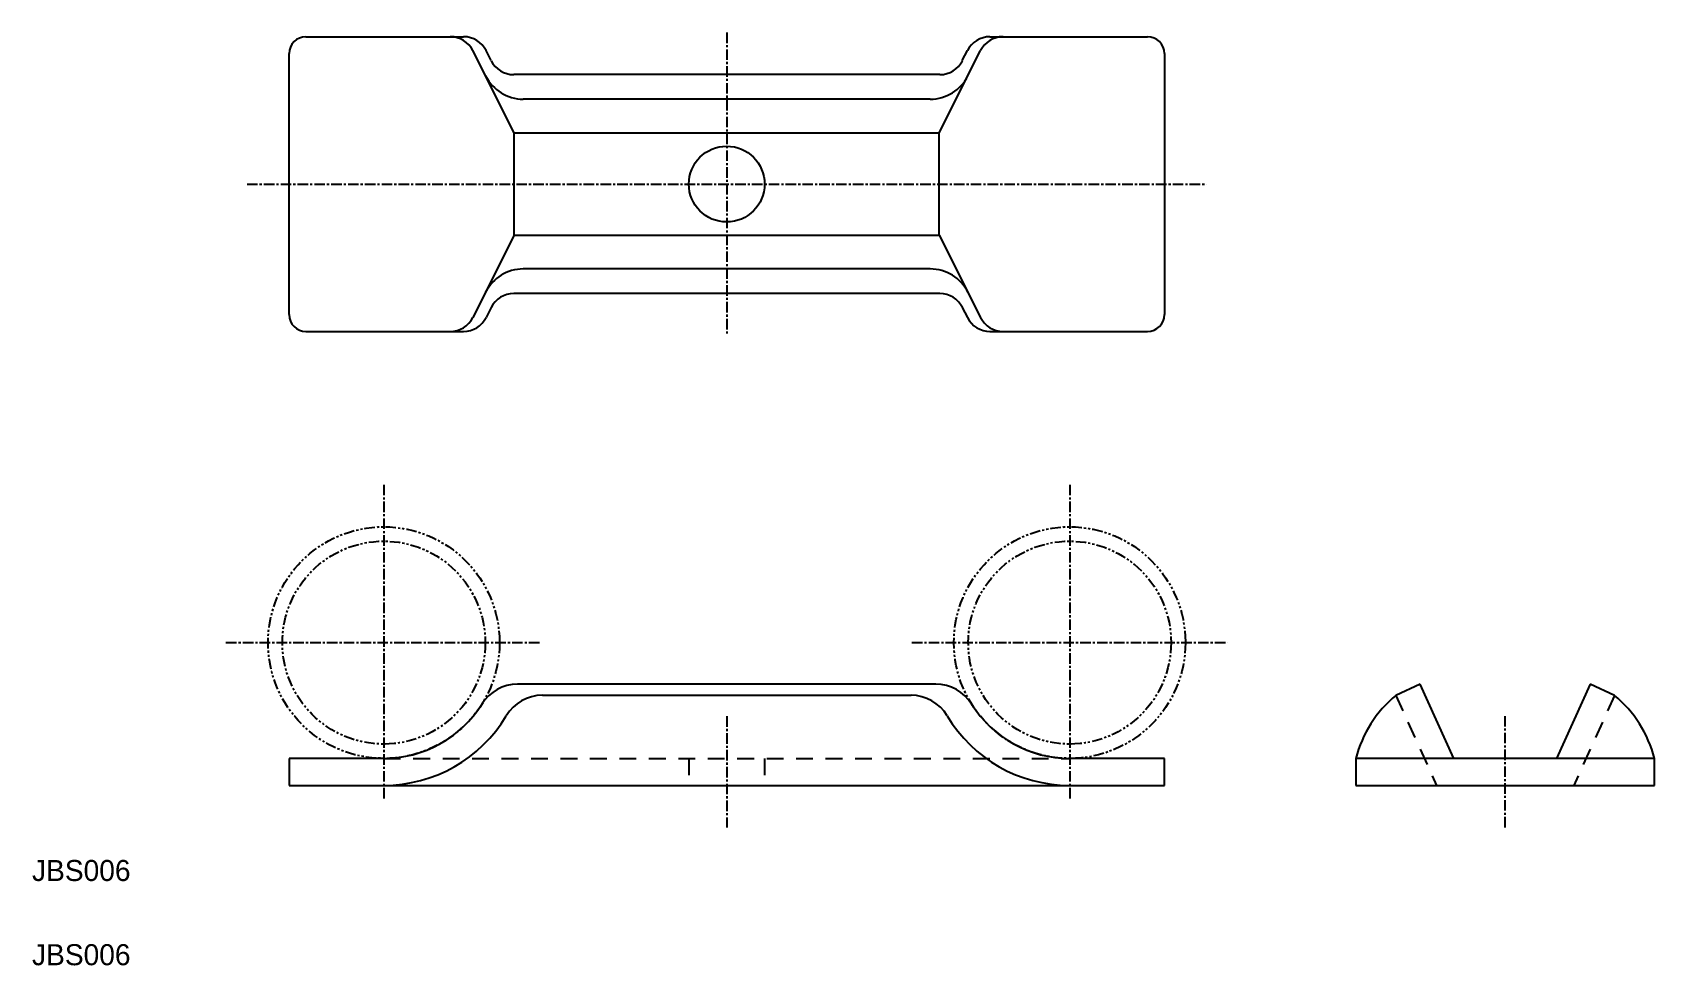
# Model space of a CAD drawing. Extents: x 0 to 193, y 0 to 111.
import ezdxf

# ---------------------------------------------------------------- set-up
doc = ezdxf.new("R2010")
doc.units = 0
for name, pattern in [('CENTER', [2, 1.25, -0.25, 0.25, -0.25]), ('DASHED', [3.5, 2, -1.5]), ('PHANTOM', [2.5, 1.25, -0.25, 0.25, -0.25, 0.25, -0.25])]:
    doc.linetypes.add(name, pattern=pattern)
doc.layers.get('0').update_dxf_attribs({"linetype": 'CONTINUOUS'})
doc.layers.add('CENTER', color=1, linetype='CENTER')

msp = doc.modelspace()

# ---------------------------------------------------------------- linework, layer by layer
at = {"color": 7, "linetype": 'CONTINUOUS'}
for p, q in [((32.55, 110.26), (51.27, 110.26)), ((113.83, 110.26), (132.55, 110.26)), ((30.55, 77.26), (30.55, 108.26)), ((57.3, 98.85), (52.38, 108.61)), ((54.56, 107.42), (53.95, 108.61)), ((107.8, 98.85), (112.72, 108.61)), ((110.54, 107.42), (111.15, 108.61)), ((134.55, 108.26), (134.55, 77.26)), ((107.87, 105.76), (57.24, 105.76)), ((106.74, 102.85), (58.37, 102.85)), ((57.3, 98.85), (107.8, 98.85)), ((57.3, 86.68), (57.3, 98.85)), ((107.8, 86.68), (107.8, 98.85)), ((57.3, 86.68), (52.38, 76.92)), ((57.3, 86.68), (107.8, 86.68)), ((57.3, 86.68), (107.8, 86.68)), ((107.8, 86.68), (112.72, 76.92)), ((106.74, 82.68), (58.37, 82.68)), ((107.87, 79.76), (57.24, 79.76)), ((54.56, 78.11), (53.95, 76.92)), ((110.54, 78.11), (111.15, 76.92)), ((32.55, 75.26), (51.27, 75.26)), ((113.83, 75.26), (132.55, 75.26)), ((107.41, 33.36), (57.69, 33.36)), ((164.96, 33.36), (162.05, 32.04)), ((168.96, 24.56), (164.96, 33.36)), ((185.13, 33.36), (181.13, 24.56)), ((188.05, 32.04), (185.13, 33.36)), ((60.65, 32.06), (104.45, 32.06)), ((41.8, 24.56), (30.55, 24.56)), ((30.55, 24.56), (30.55, 21.36)), ((134.55, 24.56), (123.3, 24.56)), ((134.55, 21.36), (134.55, 24.56)), ((157.3, 24.56), (157.3, 21.36)), ((192.8, 24.56), (157.3, 24.56)), ((157.3, 24.56), (157.3, 21.36)), ((181.13, 24.56), (168.96, 24.56)), ((192.8, 21.36), (192.8, 24.56)), ((192.8, 21.36), (192.8, 24.56)), ((30.55, 21.36), (41.8, 21.36)), ((41.8, 21.36), (123.3, 21.36)), ((123.3, 21.36), (134.55, 21.36)), ((157.3, 21.36), (192.8, 21.36)), ((157.3, 21.36), (192.8, 21.36))]:
    msp.add_line(p, q, dxfattribs=at)
at = {"color": 3, "linetype": 'DASHED'}
for p, q in [((162.05, 32.04), (166.9, 21.36)), ((188.05, 32.04), (183.19, 21.36)), ((41.8, 24.56), (123.3, 24.56)), ((78.05, 24.56), (78.05, 21.36)), ((87.05, 24.56), (87.05, 21.36))]:
    msp.add_line(p, q, dxfattribs=at)
at = {"color": 7, "linetype": 'CONTINUOUS'}
msp.add_circle((82.55, 92.76), 4.5, dxfattribs=at)
at = {"color": 3, "linetype": 'PHANTOM'}
for centre, radius in [((41.8, 38.31), 13.75), ((123.3, 38.31), 13.75), ((41.8, 38.31), 12.05), ((123.3, 38.31), 12.05)]:
    msp.add_circle(centre, radius, dxfattribs=at)
at = {"color": 7, "linetype": 'CONTINUOUS'}
for centre, radius, start, end in [((32.55, 108.26), 2, 90, 180), ((49.7, 107.26), 3, 26.7325, 90), ((51.27, 107.26), 3, 26.7325, 90), ((113.83, 107.26), 3, 90, 153.2675), ((115.4, 107.26), 3, 90, 153.2675), ((132.55, 108.26), 2, 360, 90), ((57.24, 108.76), 3, 206.7325, 270), ((107.87, 108.76), 3, 270, 333.2675), ((58.37, 107.85), 5, 206.7325, 270), ((106.74, 107.85), 5, 270, 333.2675), ((58.37, 77.68), 5, 90, 153.2675), ((106.74, 77.68), 5, 26.7325, 90), ((57.24, 76.76), 3, 90, 153.2675), ((107.87, 76.76), 3, 26.7325, 90), ((32.55, 77.26), 2, 180, 270), ((132.55, 77.26), 2, 270, 0), ((49.7, 78.26), 3, 270, 333.2675), ((51.27, 78.26), 3, 270, 333.2675), ((113.83, 78.26), 3, 206.7325, 270), ((115.4, 78.26), 3, 206.7325, 270), ((57.69, 28.36), 5, 90.0001, 147.9494), ((107.41, 28.36), 5, 32.0506, 89.9999), ((41.8, 38.31), 13.75, 270, 327.9494), ((60.65, 27.06), 5, 90, 149.1629), ((104.45, 27.06), 5, 30.8371, 90), ((123.3, 38.31), 13.75, 212.0506, 270), ((171.36, 20.88), 14.54, 129.8354, 165.3024), ((178.73, 20.88), 14.54, 14.6976, 50.1646), ((41.8, 38.31), 16.95, 270, 329.1629), ((123.3, 38.31), 16.95, 210.8371, 270)]:
    msp.add_arc(centre, radius, start, end, dxfattribs=at)
at = {"layer": 'CENTER', "color": 1, "linetype": 'CENTER'}
for p, q in [((82.55, 110.76), (82.55, 74.76)), ((25.55, 92.76), (139.55, 92.76)), ((41.8, 57.06), (41.8, 19.56)), ((123.3, 57.06), (123.3, 19.56)), ((23.05, 38.31), (60.55, 38.31)), ((104.55, 38.31), (142.05, 38.31)), ((82.55, 29.56), (82.55, 16.36)), ((175.05, 16.36), (175.05, 29.56))]:
    msp.add_line(p, q, dxfattribs=at)

# ---------------------------------------------------------------- texts
for p in [(0, 10), (0, 0)]:
    msp.add_text('JBS006', height=2.5).set_placement(p)

doc.saveas('drawing.dxf')
